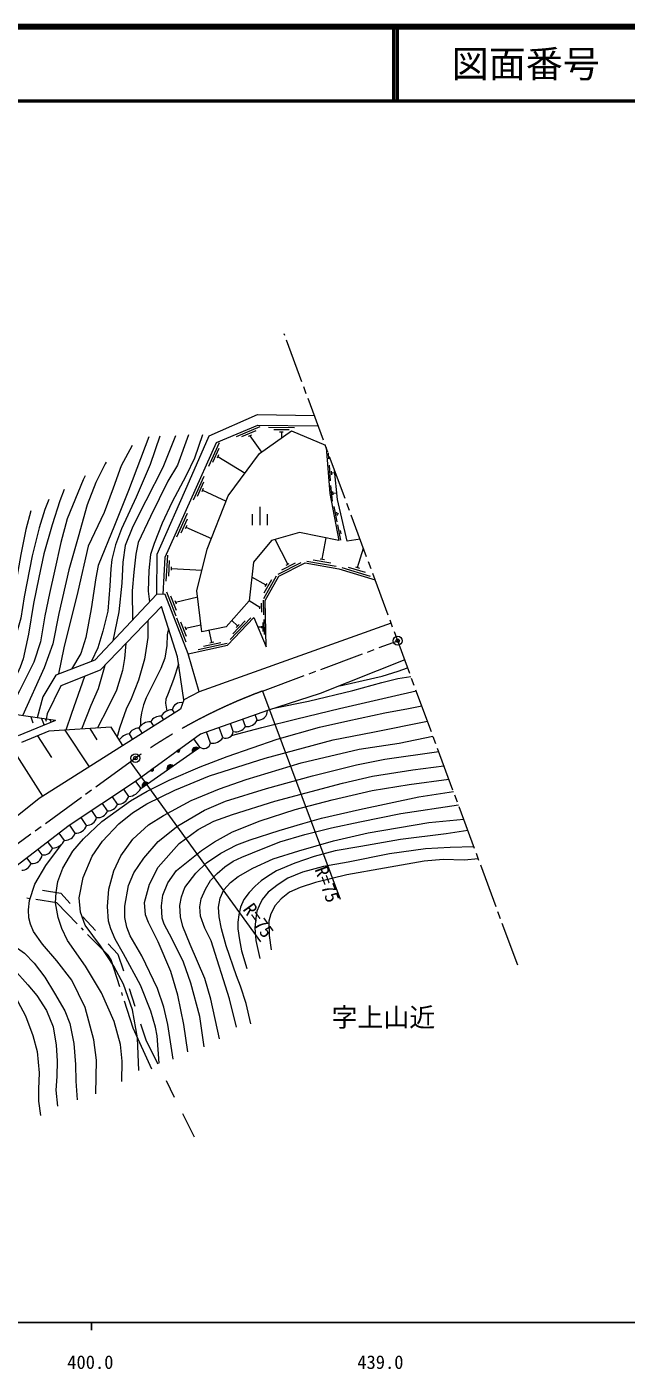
# Model space of a CAD drawing. Units: millimetres at full size, sheet at 1:1000; details may follow other scales. Extents: x 40000 to 680000, y 20000 to 380000.
# Drawn here: x 459274 to 540175, y 198715 to 380000 of the extents above; entities that cross this region are included whole.
import ezdxf
from ezdxf.enums import TextEntityAlignment as Align

# ---------------------------------------------------------------- set-up
doc = ezdxf.new("R2010")
doc.units = ezdxf.units.MM
doc.header["$LTSCALE"] = 1000
doc.header["$PDMODE"] = 32
doc.header["$PDSIZE"] = 500
doc.linetypes.add('CHAIN', pattern=[18.5, 12, -1.5, 3.5, -1.5])
for name, color, linetype, lineweight in [('M-BGD', 7, 'Continuous', 13), ('M-BMK', 2, 'Continuous', 13), ('M-BMK-HTXT', 7, 'Continuous', 13), ('M-BMK-ROW', 30, 'Continuous', 13), ('M-BMK-SRVR', 3, 'Continuous', 13), ('M-STR-HTXT', 7, 'Continuous', 13), ('M-TTL', 2, 'Continuous', 140), ('M-TTL-BAND', 7, 'Continuous', 25), ('M-TTL-LINE', 7, 'Continuous', 50)]:
    doc.layers.add(name, color=color, linetype=linetype, lineweight=lineweight)
doc.layers.add('M-TTL-TXT', color=7, linetype='Continuous')
doc.styles.add('ＭＳ ゴシック', font='')
doc.styles.get('ＭＳ ゴシック').set_extended_font_data('MS Gothic')

msp = doc.modelspace()

# ---------------------------------------------------------------- hatches: boundary and pattern name
at = {"layer": 'M-BGD'}
for points in [[(479850, 282410, -0.4608), (479827, 282101, -0.4608), (479526, 282173)], [(481612, 282003, -0.82183), (482425, 282570)], [(476305, 279820, -0.4608), (476281, 279512, -0.4608), (475980, 279583)], [(478228, 279643, -0.82183), (479041, 280209)], [(474861, 277294, -0.82183), (475674, 277861)]]:
    msp.add_hatch(color=256, dxfattribs=at).paths.add_polyline_path(points)

# ---------------------------------------------------------------- linework, layer by layer
for p, q in [((490731, 325996), (487509, 324628)), ((490204, 325447), (488271, 324626)), ((489580, 324856), (489129, 324664)), ((489354, 324760), (490946, 322543)), ((495396, 325850), (491897, 325895)), ((494693, 325559), (492593, 325586)), ((493884, 325269), (493394, 325276)), ((493639, 325273), (493629, 324469)), ((485217, 323836), (483780, 320644)), ((485203, 323074), (484341, 321159)), ((485146, 322217), (484945, 321770)), ((485046, 321994), (488749, 319730)), ((499950, 322469), (500010, 321674)), ((483153, 319251), (481716, 316059)), ((500077, 320785), (500236, 318691)), ((500347, 319998), (500384, 319510)), ((500366, 319754), (500855, 319791)), ((501219, 316148), (500824, 320105)), ((483139, 318489), (482277, 316574)), ((483082, 317632), (482881, 317185)), ((482982, 317409), (486199, 315960)), ((500253, 318040), (500475, 315951)), ((500547, 317261), (500598, 316774)), ((500573, 317018), (501126, 317076)), ((502531, 310549), (501219, 316148)), ((480918, 314286), (479482, 311095)), ((489706, 314195), (489706, 312695)), ((490706, 315195), (490706, 312695)), ((491706, 314195), (491706, 312695)), ((500710, 315223), (501112, 313161)), ((501070, 314473), (501164, 313992)), ((501117, 314232), (501404, 314288)), ((480905, 313525), (480042, 311610)), ((480848, 312668), (480646, 312221)), ((480747, 312444), (484194, 310892)), ((501194, 312740), (501596, 310679)), ((501554, 311990), (501648, 311509)), ((494485, 307416), (492817, 310774)), ((499162, 308101), (499666, 310987)), ((501601, 311750), (501657, 311761)), ((504261, 310810), (502531, 310549)), ((478242, 308629), (478056, 305134)), ((503901, 306974), (504705, 309608)), ((478504, 307914), (478393, 305817)), ((478761, 307094), (478735, 306605)), ((478748, 306850), (482927, 306627)), ((493184, 306100), (496319, 307657)), ((493678, 306680), (495559, 307615)), ((494265, 307307), (494704, 307525)), ((497088, 307854), (501029, 307166)), ((497928, 308012), (500292, 307599)), ((498886, 308150), (499438, 308053)), ((501813, 306984), (505638, 305816)), ((502665, 307037), (504961, 306336)), ((503633, 307056), (504168, 306892)), ((491584, 304609), (489647, 305696)), ((491250, 302789), (492964, 305841)), ((491331, 303546), (492359, 305377)), ((491464, 304395), (491704, 304822)), ((478128, 303702), (479395, 300439)), ((478661, 303158), (479421, 301200)), ((479321, 302288), (482334, 303028)), ((479232, 302516), (479410, 302059)), ((490744, 301558), (489298, 302486)), ((490747, 301418), (490740, 301698)), ((490998, 300964), (490969, 302163)), ((491248, 300570), (491199, 302569)), ((479487, 300201), (480754, 296939)), ((480020, 299657), (480780, 297700)), ((480680, 298787), (482767, 299249)), ((508458, 299458), (482524, 290204)), ((486729, 297277), (489499, 300163)), ((487725, 299094), (486950, 299837)), ((487088, 298041), (488750, 299773)), ((487531, 298892), (487918, 299296)), ((491182, 298340), (491153, 299540)), ((491371, 297944), (491323, 299944)), ((480591, 299015), (480769, 298559)), ((484235, 296865), (483876, 298500)), ((490987, 298935), (490470, 298923)), ((490991, 298796), (490984, 299075)), ((482398, 295908), (486305, 296767)), ((483121, 296343), (485465, 296859)), ((483962, 296805), (484509, 296925)), ((463141, 286316), (455775, 287383)), ((459821, 286797), (460098, 286002)), ((461235, 286592), (461630, 285694)), ((461799, 286510), (461903, 286218)), ((477421, 286893), (477738, 286392)), ((478906, 287762), (479192, 287309)), ((488784, 285522), (488431, 286518)), ((490362, 286378), (490103, 287110)), ((463141, 286316), (458107, 284243)), ((462249, 284867), (458569, 283352)), ((470656, 285416), (462249, 284867)), ((462363, 286428), (462552, 286073)), ((464389, 285007), (467691, 280056)), ((467767, 285227), (468716, 283727)), ((472240, 282925), (470656, 285416)), ((474391, 285298), (474850, 284571)), ((475988, 286141), (476373, 285531)), ((484080, 283250), (483536, 284785)), ((485732, 284005), (485243, 285389)), ((487144, 284848), (486762, 285927)), ((460697, 284228), (462588, 281326)), ((473065, 284505), (473543, 283746)), ((457285, 282534), (461394, 276084)), ((479850, 282410), (479526, 282173)), ((481612, 282003), (482425, 282570)), ((476305, 279820), (475980, 279583)), ((478228, 279643), (479041, 280209)), ((474861, 277294), (475674, 277861)), ((471505, 275011), (470832, 276020)), ((473039, 276036), (472367, 277044)), ((468678, 273214), (468046, 274163)), ((470158, 274135), (469495, 275129)), ((465785, 271109), (465072, 272180)), ((467336, 272154), (466627, 273217)), ((464373, 270126), (463636, 271088)), ((461344, 268166), (460780, 268903)), ((462749, 269065), (462100, 269913)), ((459847, 267006), (459277, 267752)), ((461372, 263413), (463840, 262988)), ((463840, 262988), (465130, 261616)), ((466843, 259794), (468555, 257973)), ((470267, 256151), (471557, 254779)), ((471557, 254779), (472303, 252491)), ((473078, 250114), (473853, 247737)), ((474627, 245360), (475373, 243071)), ((475373, 243071), (476942, 239933)), ((478060, 237696), (479178, 235460)), ((480295, 233224), (481864, 230085))]:
    msp.add_line(p, q, dxfattribs=at)
for points in [[(476826, 303390), (476884, 308790), (481217, 318702), (483869, 324747), (490388, 327638), (498086, 327510)], [(475722, 324615), (472995, 317369), (471088, 312666), (468878, 307268), (468574, 305600), (467953, 301402), (467233, 297519), (466548, 295349), (465314, 293274)], [(477233, 324739), (475919, 320879), (474048, 316460), (472049, 312220), (471243, 310033), (470757, 308074), (470611, 306812), (470490, 304522), (470208, 301070), (469537, 298383), (468841, 296132), (468013, 294317)], [(479320, 324780), (477644, 320479), (475355, 315990), (473580, 312526), (472542, 309933), (472227, 307692), (472111, 304856), (471702, 300980), (470877, 297064)], [(481091, 324905), (479597, 320820), (478297, 318623), (475960, 313858), (474291, 310359), (473981, 308763), (473719, 306344), (473493, 303815), (473544, 299900)], [(482968, 324900), (481910, 321760), (480796, 319410), (478831, 315749), (477555, 312949), (476473, 310205), (475985, 308723), (475726, 306574), (475671, 303791), (475829, 302329)], [(499685, 323185), (500155, 316973), (501391, 310632), (496074, 311726), (492304, 310624), (489863, 307686), (489298, 302486), (486167, 298953), (482876, 298303), (482240, 303842), (483624, 309449), (486472, 316652), (490698, 322365), (495003, 325456), (499568, 323501)], [(473501, 323480), (472013, 320711), (470915, 317705), (469701, 314393), (467571, 309844), (466155, 303741), (464280, 296152), (463567, 292599)], [(469996, 321210), (469849, 320969), (468571, 318483), (467434, 315441), (466202, 311087), (464960, 306676), (463613, 300779), (462783, 296667), (461606, 293452), (458695, 286960)], [(467125, 319351), (466869, 318829), (464717, 313549), (463869, 310342), (463015, 306509), (462322, 303455), (461715, 300470), (461137, 296959), (460208, 294208), (458273, 290315), (457308, 288407), (456708, 287248)], [(464313, 317529), (463742, 316000), (462684, 312727), (461584, 308835), (460913, 305626), (460182, 302140), (459487, 297970), (458778, 294634), (458365, 293538), (457797, 292237), (456597, 289670), (455103, 287421)], [(462222, 316176), (461707, 314797), (460915, 312352), (460003, 308551), (458926, 303042), (458453, 300132), (457528, 296848), (456742, 294385), (455743, 291690), (454859, 289766), (454039, 288530)], [(459828, 314626), (459120, 312094), (458441, 308729), (457483, 303130), (456284, 298797), (455453, 295685), (454908, 293408), (454099, 291351), (453008, 289606)], [(481054, 295336), (486361, 296502), (489926, 300218), (491593, 296249), (491441, 302515), (493296, 305821), (496858, 307590), (501396, 306798), (506297, 305301)], [(480477, 289115), (479603, 294916), (477433, 301707), (469181, 293116), (463870, 291021), (462010, 287205), (461878, 286499)], [(475611, 299811), (475587, 297530), (475136, 294581), (474340, 291779), (473333, 289252), (472671, 287851), (472157, 286312), (471760, 285262), (471495, 284275), (471469, 284138)], [(478381, 298740), (478233, 297895), (478187, 296427), (477892, 294756), (477377, 293364), (476180, 290994), (475391, 289372), (475024, 288432), (474748, 287370), (474621, 286518), (474606, 285576)], [(472641, 296719), (472461, 294704), (472166, 293082), (471357, 290404), (470207, 288020), (468819, 285329), (468805, 285295)], [(469784, 293744), (468895, 290577), (467916, 288337), (466640, 285131)], [(479750, 293941), (479092, 291834), (478347, 289960), (478051, 289218), (477978, 288672), (478166, 287585)], [(510290, 294503), (498858, 289969), (491746, 287691)], [(467060, 292279), (465312, 287266), (464521, 285015)], [(492614, 287969), (497274, 288919), (503272, 290375), (507195, 291461), (509365, 291978), (511125, 292243)], [(501511, 291021), (504657, 291729), (507231, 292321), (509410, 292984), (510678, 293453)], [(482524, 290204), (480477, 289115), (480022, 287833), (460924, 275788), (443187, 261587), (441160, 260434), (439283, 259675), (431905, 258348), (417470, 255278), (403604, 251776), (397956, 250327), (392902, 250345), (385700, 257526), (385398, 258661)], [(486918, 284309), (491012, 285369), (495742, 286536), (501497, 287939), (508512, 289571), (511829, 290340)], [(472085, 237565), (472149, 240318), (471898, 242574), (471067, 245648), (469366, 249541), (467191, 253124), (464779, 256616), (464002, 258235), (463511, 259726), (463140, 261716), (463229, 263093), (463455, 264562), (464147, 266361), (465486, 268659), (466925, 270354), (469399, 272689), (473273, 275455), (475510, 276788), (478494, 278282), (482659, 280042), (486337, 281438), (493062, 283785), (498763, 285410), (502607, 286291), (507585, 287374), (510789, 287956), (512577, 288318)], [(491746, 287691), (482693, 284486), (473946, 278097), (465000, 272132), (454223, 263884), (441442, 256293), (440816, 255592), (443079, 255464), (457146, 264727)], [(474381, 239071), (474230, 243464), (473527, 247228), (472334, 250697), (471006, 253125), (469194, 255883), (467167, 258658), (466521, 260430), (466315, 262391), (466878, 265098), (468085, 267982), (469470, 270029), (471686, 272368), (473553, 273835), (475455, 275078), (479232, 276899), (483943, 278867), (491457, 281248), (500625, 283706), (505982, 284750), (513346, 286237)], [(477148, 240028), (476877, 243754), (476623, 244915), (476026, 247072), (474612, 250554), (472331, 254799), (471197, 256808), (470631, 258160), (470314, 259196), (470138, 261177), (470358, 263525), (471035, 266008), (471951, 268022), (473564, 270295), (475699, 272222), (477736, 273506), (481466, 275508), (485275, 277079), (488865, 278364), (496314, 280622), (504142, 282439), (509518, 283254), (514101, 284197)], [(473946, 278097), (474644, 277142), (482625, 282710), (481803, 283836)], [(479036, 240569), (478299, 245260), (477769, 247608), (476913, 250126), (474791, 254537), (473220, 257249), (472775, 258402), (472482, 259723), (472496, 261258), (473014, 264017), (473703, 265760), (475079, 267737), (476997, 269969), (479666, 272075), (483263, 274199), (486106, 275417), (491627, 277135), (497821, 278862), (503773, 280347), (507607, 281094), (514871, 282113)], [(480990, 241564), (480469, 245265), (479640, 249205), (478705, 252403), (477011, 256446), (475676, 259041), (475309, 260083), (475165, 261721), (475817, 264234), (476980, 266531), (479823, 269702), (482390, 271610), (484509, 272706), (487040, 273624), (492737, 275408), (501903, 277839), (505942, 278785), (511391, 279675), (515581, 280194)], [(495515, 274304), (500504, 275614), (505867, 276871), (510899, 277669), (516239, 278413)], [(485299, 243317), (484096, 248673), (483310, 251460), (481320, 256079), (480348, 258495), (480035, 259808), (479943, 261325), (480160, 262505), (480597, 263754), (482106, 265722), (483547, 267102), (485475, 268402), (487641, 269541), (489403, 270196), (493344, 271466), (496548, 272398), (499069, 273139), (504162, 274281), (512210, 276024), (516867, 276716)], [(483211, 242248), (482620, 246333), (481422, 250842), (480405, 253664), (478882, 256766), (477792, 258829), (477521, 259620), (477441, 261272), (477646, 262725), (478288, 264411), (479459, 266053), (482845, 268764), (484611, 269944), (487037, 271279), (490761, 272760), (495515, 274304)], [(487569, 244883), (486619, 248742), (484148, 256578), (483303, 258285), (482729, 259894), (482630, 261137), (482813, 262229), (483380, 263551), (484077, 264688), (484987, 265651), (486008, 266561), (487109, 267317), (488309, 267865), (489727, 268469), (493420, 269948), (496808, 270933), (500388, 271807), (504202, 272641), (509772, 273746), (517529, 274926)], [(489514, 245330), (488873, 248081), (488095, 250437), (487556, 251836), (486169, 255903), (485562, 258178), (485245, 259804), (485151, 261107), (485372, 262333), (485858, 263460), (486752, 264453), (487797, 265260), (489765, 266392), (492536, 267643), (496003, 268738), (500658, 270057), (505338, 271170), (513559, 272524), (515436, 272738), (518249, 272977)], [(518807, 271467), (515877, 271032), (509705, 270241), (504353, 269297), (500907, 268699), (498072, 267964), (495453, 267047), (492986, 266002), (491758, 265254), (490912, 264653), (490101, 263930), (489289, 263080), (488584, 262128), (488130, 261127), (487880, 260088), (487762, 259102), (487770, 258193), (487966, 256680), (488261, 255219), (488955, 252805)], [(468583, 235910), (468689, 240465), (468302, 243194), (467143, 247551), (465360, 251236), (463341, 253869), (461391, 256111), (460156, 257800), (459746, 258793), (459563, 259685), (459507, 260756), (459639, 262021), (460361, 264195), (461855, 266725), (463951, 269591)], [(519627, 269251), (516425, 269168), (513067, 268980), (508231, 268291), (502635, 267198), (499303, 266604), (496484, 265838), (494527, 265021), (493203, 264178), (491871, 263140), (491052, 262144), (490622, 261310), (490336, 260580), (490202, 259620), (490050, 258305), (490188, 256585), (490740, 254177)], [(520232, 267614), (518329, 267463), (515494, 267545), (512904, 267320), (507533, 266373), (502485, 265490), (498221, 264426), (496153, 263748), (494730, 263115), (493602, 262212), (492801, 261343), (492214, 260223), (491955, 259226), (491997, 257274), (492262, 255333)], [(443162, 254778), (445971, 255912), (448558, 256726), (449787, 256973), (451957, 257178), (454259, 257006), (456047, 256553), (457689, 255805), (458946, 254897), (460277, 253551), (461681, 251662), (463018, 249500), (464385, 247107), (465069, 245383), (465608, 242692), (465835, 239878), (465893, 237624), (466067, 235097)], [(415070, 247750), (418882, 248049), (426030, 248608), (430597, 249089), (435629, 250091), (441129, 251602), (445881, 253704), (448243, 254525), (450085, 254829), (451801, 254920), (454180, 254564), (455906, 253909), (457568, 252671), (459418, 250633), (460638, 249175), (461924, 247140), (462815, 244931), (463241, 242489), (463378, 240338), (463312, 238233), (463185, 236385), (463406, 234223)], [(415312, 244524), (417442, 245495), (418780, 246043), (420895, 246575), (423451, 246974), (428495, 247482), (433329, 248109), (439757, 249559), (442933, 250487), (446747, 251994), (448673, 252502), (450941, 252721), (452769, 252424), (454469, 251791), (456047, 250711), (457123, 249672), (458051, 248357), (459077, 246415), (460090, 243792), (460657, 241598), (460934, 238722), (460852, 236515), (460848, 234886), (461137, 232965)]]:
    msp.add_lwpolyline(points, dxfattribs=at)
for centre, radius, start, end in [((480057, 287573), 1166, 76.36375, 170.69374), ((477254, 285472), 1432, 83.2938, 152.13396), ((478934, 286011), 1751, 90.89759, 149.74454), ((490510, 287608), 1239, 263.11875, 3.87354), ((474448, 283696), 1602, 92.0345, 149.70618), ((475919, 284338), 1804, 87.78683, 147.86839), ((486120, 284959), 1030, 247.86815, 353.77966), ((487520, 286266), 1467, 255.1554, 329.51949), ((489027, 286956), 1455, 260.4001, 336.57353), ((473265, 282724), 1792, 96.4088, 147.41679), ((483162, 283492), 948, 235.52134, 345.25951), ((484260, 285043), 1801, 264.26278, 324.84932), ((479707, 282266), 203, 207.1844, 45.10779), ((482075, 282206), 505, 46.06892, 203.72711), ((476161, 279676), 203, 207.1844, 45.10779), ((478691, 279846), 505, 46.06892, 203.72711), ((475323, 277497), 505, 46.06892, 203.72711), ((471490, 276694), 1684, 270.52509, 337), ((472812, 278084), 2060, 276.34313, 332.80701), ((468872, 274550), 1351, 261.74135, 342.08865), ((470294, 275400), 1272, 263.86241, 342.18171), ((465894, 272621), 1515, 265.89115, 342.07561), ((467367, 273495), 1341, 268.63651, 347.89961), ((462569, 271114), 2056, 275.00671, 331.29215), ((464409, 271581), 1455, 268.58124, 341.09907), ((461475, 269507), 1348, 264.43129, 340.85985), ((458563, 267461), 1362, 270.92422, 340.49355), ((459998, 268357), 1360, 263.62763, 351.90351)]:
    msp.add_arc(centre, radius, start, end, dxfattribs=at)
at = {"layer": 'M-BMK'}
for p, q in [((494082, 338337), (494000, 338559)), ((496406, 332053), (494325, 337681)), ((496996, 330459), (496649, 331397)), ((499319, 324174), (497238, 329802)), ((499909, 322580), (499562, 323518)), ((502232, 316296), (500151, 321923)), ((502822, 314701), (502475, 315639)), ((505145, 308417), (503065, 314045)), ((505735, 306823), (505388, 307760)), ((508058, 300538), (505978, 306166)), ((508648, 298944), (508301, 299882)), ((510972, 292660), (508891, 298287)), ((505237, 295563), (506174, 295912)), ((506830, 296156), (509334, 297088)), ((498958, 293227), (504581, 295319)), ((491085, 290297), (496708, 292390)), ((497364, 292634), (498301, 292982)), ((511561, 291065), (511214, 292003)), ((513885, 284781), (511804, 290409)), ((514474, 283186), (514127, 284124)), ((516798, 276902), (514717, 282530)), ((468572, 277357), (473216, 280724)), ((461772, 272426), (466629, 275949)), ((467196, 276359), (468005, 276946)), ((517387, 275308), (517041, 276246)), ((519711, 269024), (517630, 274651)), ((460395, 271429), (461205, 272016)), ((454971, 267496), (459829, 271018)), ((520300, 267429), (519954, 268367)), ((522624, 261145), (520543, 266773)), ((523214, 259550), (522867, 260488)), ((525537, 253266), (523456, 258894))]:
    msp.add_line(p, q, dxfattribs=at)
at = {"layer": 'M-BMK', "linetype": 'CHAIN'}
msp.add_arc((517242, 220006), 75000, 110.41131, 125.94534, dxfattribs=at)
at = {"layer": 'M-BMK-ROW', "color": 7}
for p, q in [((459675, 262244), (459279, 262304)), ((463320, 261689), (460466, 262124)), ((466080, 258867), (463320, 261689)), ((466919, 258009), (466639, 258295)), ((470237, 254615), (467478, 257437)), ((470650, 253994), (470237, 254615)), ((471833, 250335), (470650, 253994)), ((472202, 249193), (472079, 249574)), ((473630, 244773), (472448, 248432)), ((476163, 239240), (473630, 244773))]:
    msp.add_line(p, q, dxfattribs=at)
for points in [[(477660, 303341), (477928, 308374), (484891, 323842), (490474, 326213), (498604, 326109)], [(482524, 290204), (481054, 295336), (477953, 303324), (476826, 303390), (468456, 294489), (463165, 292444), (461420, 289532), (460656, 286676)]]:
    msp.add_lwpolyline(points, dxfattribs=at)
at = {"layer": 'M-BMK-SRVR'}
for centre in [(509334, 297088), (473928, 281235)]:
    msp.add_circle(centre, 600, dxfattribs=at)
for p in [(509334, 297088), (473928, 281235)]:
    msp.add_point(p, dxfattribs=at)
at = {"layer": 'M-STR-HTXT'}
for p, q in [((491085, 290297), (501548, 262181)), ((473216, 280724), (490826, 256437))]:
    msp.add_line(p, q, dxfattribs=at)
at = {"layer": 'M-TTL'}
msp.add_line((680000, 380000), (40000, 380000), dxfattribs=at)
at = {"layer": 'M-TTL-BAND'}
for p, q in [((40000, 205000), (579000, 205000)), ((468000, 205000), (468000, 204000))]:
    msp.add_line(p, q, dxfattribs=at)
at = {"layer": 'M-TTL-LINE'}
for p, q in [((508747, 380000), (508747, 370000)), ((509247, 380000), (509247, 370000)), ((40000, 370000), (680000, 370000))]:
    msp.add_line(p, q, dxfattribs=at)

# ---------------------------------------------------------------- texts
at = {"layer": 'M-BMK-HTXT', "style": 'ＭＳ ゴシック'}
msp.add_text('字上山近', height=2566, dxfattribs=at).set_placement((507401, 246235), align=Align.MIDDLE_CENTER)
at = {"layer": 'M-STR-HTXT', "style": 'ＭＳ ゴシック'}
msp.add_text('R=75', height=1833, rotation=290.411, dxfattribs=at).set_placement((501548, 262181), align=Align.TOP_RIGHT)
msp.add_text('R=75', height=1833, rotation=305.945, dxfattribs=at).set_placement((490826, 256437), align=Align.BOTTOM_RIGHT)
at = {"layer": 'M-TTL-BAND', "style": 'ＭＳ ゴシック'}
for s, p in [('400.0', (467844, 198195)), ('439.0', (507000, 198195))]:
    msp.add_text(s, height=1833, dxfattribs=at).set_placement(p, align=Align.BOTTOM_CENTER)
at = {"layer": 'M-TTL-TXT', "style": 'ＭＳ ゴシック'}
msp.add_text('図面番号', height=3666, dxfattribs=at).set_placement((526622, 375000), align=Align.MIDDLE_CENTER)

doc.saveas('drawing.dxf')
